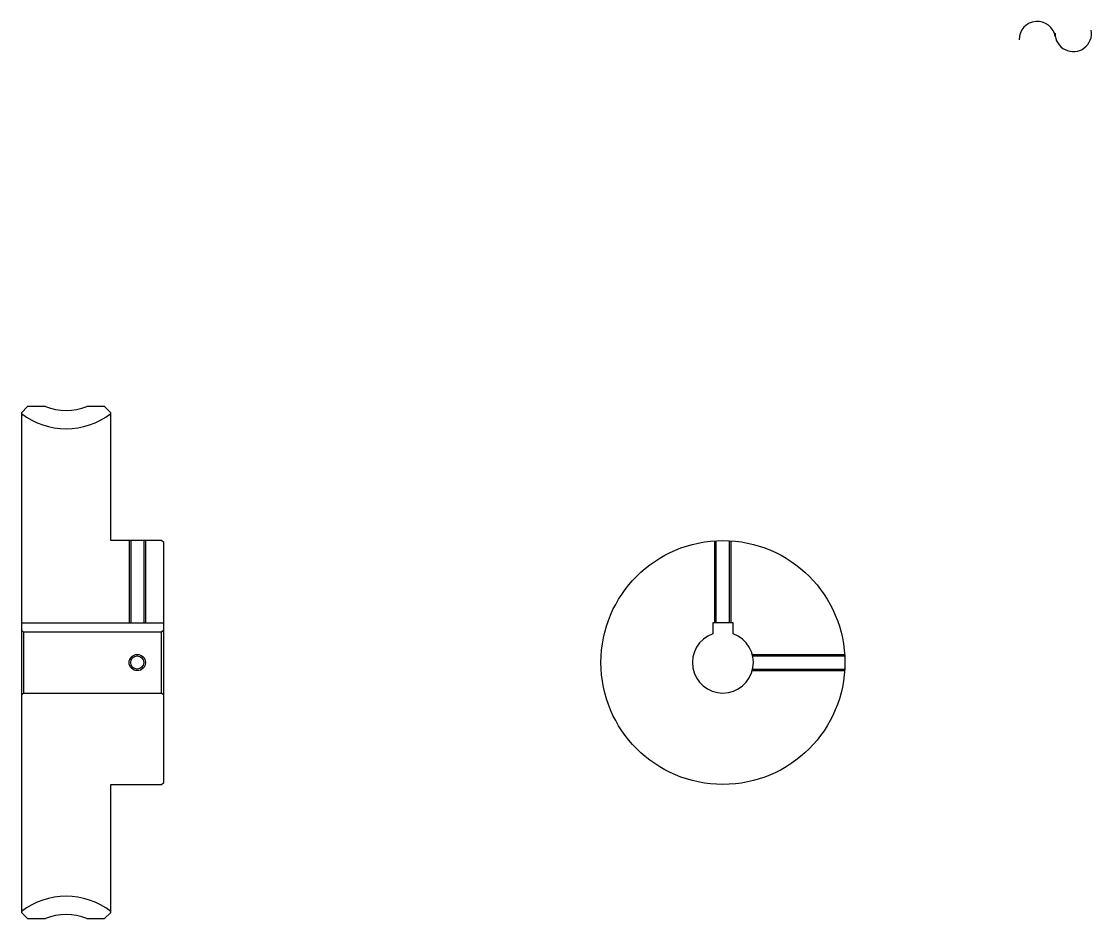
# Model space of a CAD drawing. Header units: metres. Extents: x 109 to 372, y 64 to 284.
import ezdxf

# ---------------------------------------------------------------- set-up
doc = ezdxf.new("R2010")
doc.units = ezdxf.units.M

msp = doc.modelspace()

# ---------------------------------------------------------------- linework, layer by layer
at = {"color": 4}
for p, q in [((109.231705, 136.568298), (144.231705, 136.568298)), ((144.231705, 134.768295), (143.731705, 134.268295)), ((109.231705, 118.768295), (109.731705, 119.268295)), ((144.231705, 118.768295), (143.731705, 119.268295))]:
    msp.add_line(p, q, dxfattribs=at)
for points in [[(115.132683, 189.768295), (110.768288, 189.768295), (109.231705, 188.231705), (109.231705, 118.768295)], [(131.231705, 156.768295), (131.231705, 188.231705), (129.695114, 189.768295), (125.330727, 189.768295)], [(131.231705, 96.768295), (143.731705, 96.768295), (144.231705, 97.268295), (144.231705, 156.268295), (143.731705, 156.768295), (131.231705, 156.768295)], [(135.731705, 156.768295), (135.731705, 136.568298)], [(136.11171, 156.768295), (136.11171, 136.568298)], [(139.3517, 156.768295), (139.3517, 136.568298)], [(139.731705, 156.768295), (139.731705, 136.568298)], [(279.792664, 136.568298), (279.792664, 156.701553)], [(280.172668, 136.568298), (280.172668, 156.724518)], [(283.412659, 136.568298), (283.412659, 156.724518)], [(283.792664, 136.568298), (283.792664, 156.701553)], [(109.231705, 134.768295), (109.731705, 134.268295), (109.731705, 119.268295), (143.731705, 119.268295), (143.731705, 134.268295), (109.731705, 134.268295)], [(284.292664, 133.839355), (284.292664, 136.568298), (279.292664, 136.568298), (279.292664, 133.839355)], [(289.021088, 128.768295), (311.725952, 128.768295)], [(289.115631, 128.38829), (311.748901, 128.38829)], [(289.021088, 124.768295), (311.725952, 124.768295)], [(289.115631, 125.148293), (311.748901, 125.148293)], [(109.231705, 118.768295), (109.231705, 65.304886), (110.768288, 63.768295), (115.132683, 63.768295)], [(125.330727, 63.768295), (129.695114, 63.768295), (131.231705, 65.304886), (131.231705, 96.768295)]]:
    msp.add_lwpolyline(points, dxfattribs=at)
for centre, radius in [((281.792664, 126.768295), 30), ((137.731705, 126.768295), 1.62)]:
    msp.add_circle(centre, radius, dxfattribs=at)
at = {"color": 7}
msp.add_circle((137.731705, 126.768295), 2, dxfattribs=at)
for centre, start, end in [((359.138397, 279.999786), 10, 180), ((367.990875, 281.560699), 180, 10)]:
    msp.add_arc(centre, 4.494512, start, end, dxfattribs=at)
at = {"color": 4}
for centre, radius, start, end in [((120.231705, 202.268295), 13.5, 247.80839416, 292.19160779), ((120.231705, 202.268295), 18, 232.33011338, 307.66988662), ((281.792664, 126.768295), 7.5, 109.47122094, 70.52877906), ((120.231705, 51.268295), 18, 52.33011338, 127.66988662), ((120.231705, 51.268295), 13.5, 67.80839221, 112.19160584)]:
    msp.add_arc(centre, radius, start, end, dxfattribs=at)

doc.saveas('drawing.dxf')
